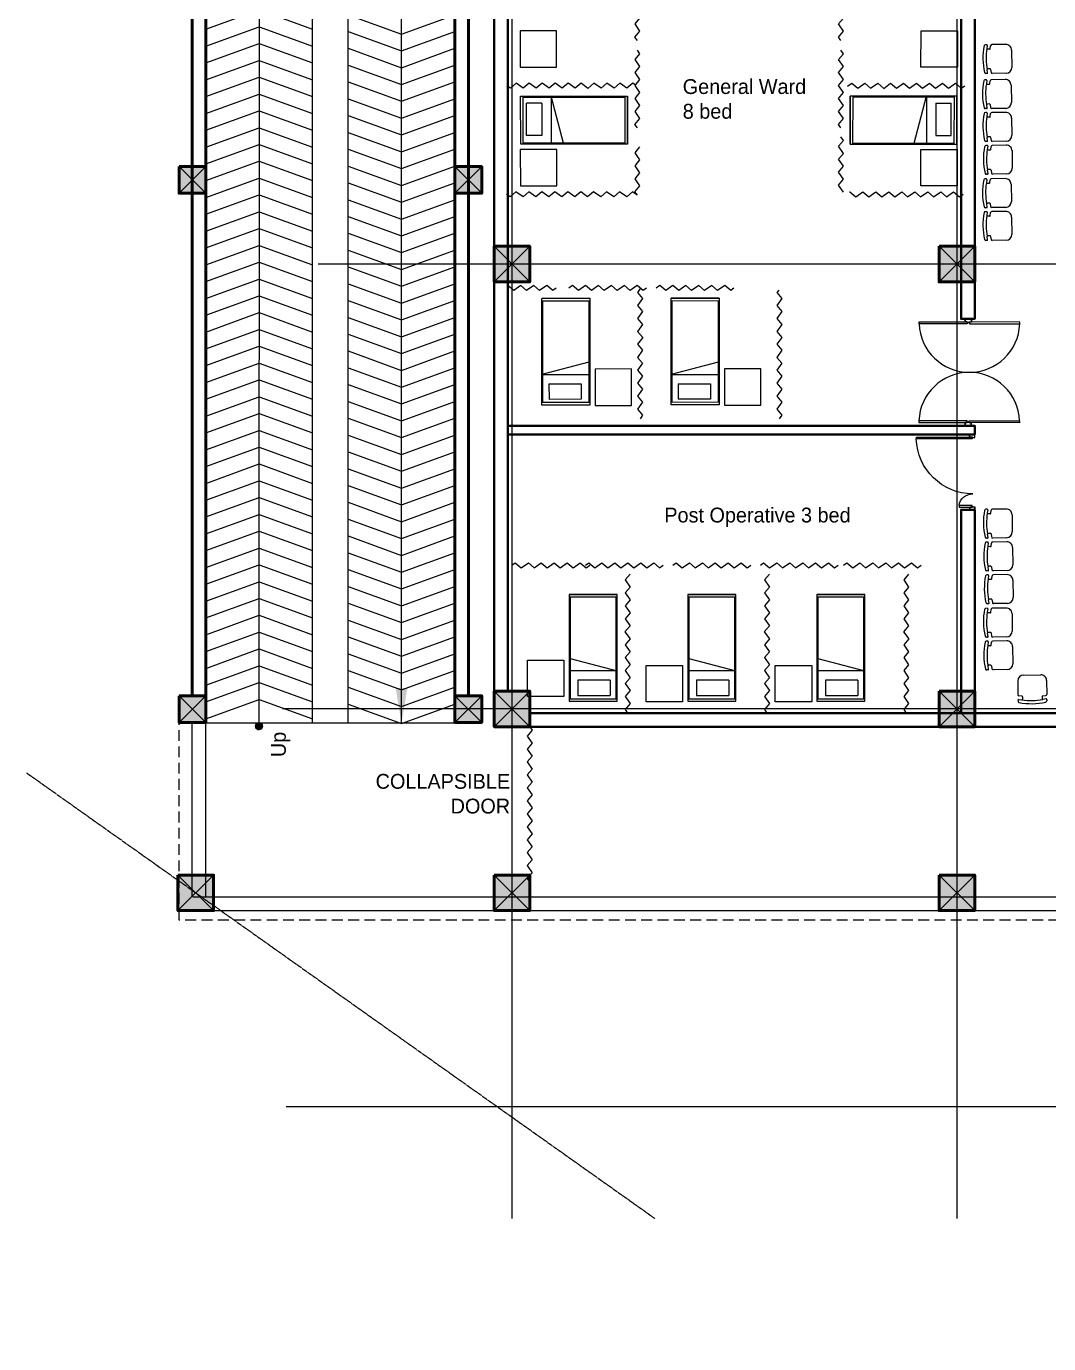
# Model space of a CAD drawing. Header units: millimetres. Extents: x 2342254 to 2635493, y 3886634 to 4043501.
# Drawn here: x 2540707 to 2557939, y 3981753 to 4003961 of the extents above; entities that cross this region are included whole.
import ezdxf

# ---------------------------------------------------------------- set-up
doc = ezdxf.new("R2010")
doc.units = ezdxf.units.MM
doc.header["$MEASUREMENT"] = 0
doc.linetypes.add('CENTER', pattern=[2, 1.25, -0.25, 0.25, -0.25])
doc.linetypes.add('DASHED', pattern=[0.75, 0.5, -0.25])
for name, color, linetype, lineweight in [('centreline', 52, 'CENTER', 5), ('Column-0.5', 14, 'Continuous', 50), ('Dimension- 0.15', 114, 'Continuous', 15), ('door', 41, 'Continuous', 5), ('Door Opening-0.09', 253, 'Continuous', 9), ('Furniture Hospital-0.09', 44, 'Continuous', 9), ('Hatch', 9, 'Continuous', 9), ('hatch-1', 53, 'Continuous', 15), ('stairs', 6, 'Continuous', 25), ('WALL 0.2', 7, 'Continuous', 20), ('wall 0.4', 7, 'Continuous', 40), ('Wall-0.5', 7, 'Continuous', 50), ('WINDOW', 152, 'Continuous', 30)]:
    doc.layers.add(name, color=color, linetype=linetype, lineweight=lineweight)
doc.layers.add('Text-0.2', color=7, linetype='Continuous')
doc.styles.add('arial.', font='arial.ttf')
doc.styles.get("Standard").update_dxf_attribs({"font": 'arial.ttf'})
doc.linetypes.add('ZIGZAG', pattern='A,0.0001,-0.2,[131,ltypeshp.shx,S=0.2,R=0,X=-0.2,Y=0],-0.4,[131,ltypeshp.shx,S=0.2,R=180,X=0.2,Y=0],-0.2', length=0.8001)
doc.dimstyles.get("Standard").update_dxf_attribs({"dimtxt": 500, "dimasz": 100, "dimexe": 100, "dimexo": 200, "dimgap": 0.09, "dimtad": 0, "dimtoh": 1, "dimdec": 0, "dimzin": 0, "dimdsep": 46, "dimtxsty": 'Standard', "dimblk": 'DOT', "dimcen": 0, "dimclrd": 256, "dimclre": 256, "dimclrt": 256, "dimadec": 0, "dimazin": 0, "dimtfac": 1, "dimtdec": 0, "dimtofl": 0, "dimtmove": 0, "dimatfit": 3, "dimfxl": 1, "dimtolj": 1, "dimtzin": 0, "dimlwd": -1, "dimlwe": -1, "dimarcsym": 1})

# ---------------------------------------------------------------- blocks, each defined once
blk = doc.blocks.new('2ft column')
at = {"layer": 'Hatch', "ltscale": 5}
h = blk.add_hatch(color=256, dxfattribs=at)
h.dxf.hatch_style = 1
h.paths.add_polyline_path([(2207385, 4176559), (2207985, 4176559), (2207985, 4175959), (2207385, 4175959)])
at = {"layer": 'Column-0.5', "ltscale": 5}
blk.add_lwpolyline([(2207385, 4176559), (2207985, 4176559), (2207985, 4175959), (2207385, 4175959)], close=True, dxfattribs=at)
at = {"layer": 'Defpoints', "ltscale": 5}
for points in [[(2207985, 4176559), (2207385, 4175959)], [(2207985, 4175959), (2207385, 4176559)]]:
    blk.add_lwpolyline(points, dxfattribs=at)
blk = doc.blocks.new('_Dot')
at = {"color": 0, "linetype": 'ByBlock', "lineweight": -2}
blk.add_line((-0.5, 0), (-1, 0), dxfattribs=at)
at = {"color": 0, "linetype": 'ByBlock', "lineweight": -3, "const_width": 0.5}
blk.add_lwpolyline([(-0.25, 0, 1), (0.25, 0, 1)], format="xyb", close=True, dxfattribs=at)
blk = doc.blocks.new('BED')
at = {"layer": 'Furniture Hospital-0.09'}
for p, q in [((-2.12, 0.475), (-2.12, -0.475)), ((-2.12, -0.475), (-2.12, 0.475)), ((-0.008, 0.475), (-2.12, 0.475)), ((-2.07, 0.475), (-2.07, -0.475)), ((-0.058, 0.455), (-2.07, 0.455)), ((-0.855, -0.455), (-0.61, 0.475)), ((-0.61, 0.475), (-0.61, -0.455)), ((-0.425, 0.336), (-0.426, -0.303)), ((-0.425, 0.336), (-0.121, 0.336)), ((-0.121, -0.303), (-0.121, 0.336)), ((-0.058, -0.475), (-0.058, 0.475)), ((-0.008, -0.475), (-0.008, 0.475)), ((-2.12, -0.475), (-0.008, -0.475)), ((-2.07, -0.455), (-0.058, -0.455)), ((-0.426, -0.303), (-0.121, -0.303))]:
    blk.add_line(p, q, dxfattribs=at)
blk = doc.blocks.new("door 5'")
at = {"layer": 'door', "ltscale": 1000}
for points in [[(2177525, 4317078), (2177525, 4317062), (2177516, 4317062), (2177516, 4317020), (2177473, 4317020), (2177474, 4317105)], [(2177525, 4317062), (2177525, 4317105), (2177474, 4317105), (2177473, 4317020)], [(2177473, 4317020), (2177516, 4317020)], [(2177474, 4317105), (2177516, 4317105)], [(2178697, 4316120), (2178697, 4317060), (2178671, 4317060), (2178671, 4316120), (2178697, 4316120)], [(2178689, 4317076), (2178689, 4317060), (2178697, 4317060), (2178697, 4317018), (2178740, 4317018), (2178740, 4317104)], [(2178689, 4317060), (2178689, 4317104), (2178740, 4317104), (2178740, 4317018)], [(2178740, 4317018), (2178697, 4317018)]]:
    blk.add_lwpolyline(points, dxfattribs=at)
blk.add_lwpolyline([(2177516, 4316839), (2177516, 4317062), (2177543, 4317062), (2177543, 4316839)], close=True, dxfattribs=at)
at = {"layer": 'Door Opening-0.09', "ltscale": 1000}
for centre, radius, start, end in [((2177516, 4317062), 224, 276.6944, 2.344), ((2178697, 4317076), 957, 180.3416, 268.4244)]:
    blk.add_arc(centre, radius, start, end, dxfattribs=at)
at = {"layer": 'WINDOW', "ltscale": 5}
blk.add_line((2177474, 4317104), (2177474, 4317104), dxfattribs=at)
blk = doc.blocks.new('MAIN DOOR')
at = {"layer": 'door', "ltscale": 1000}
for points in [[(2313.47, 188.53), (2347.4, 188.53), (2347.4, 187.28), (2313.47, 187.28)], [(2381.32, 188.53), (2348.88, 188.53), (2348.88, 187.28), (2381.32, 187.28)]]:
    blk.add_lwpolyline(points, close=True, dxfattribs=at)
for points in [[(2346.08, 190.6), (2346.08, 188.53)], [(2348.88, 188.12), (2347.4, 188.12), (2347.4, 188.53), (2346.08, 188.53), (2346.08, 190.6), (2350.2, 190.6)], [(2347.4, 188.12), (2348.88, 188.12), (2348.88, 188.53), (2350.2, 188.53), (2350.2, 190.6), (2346.08, 190.6)], [(2350.2, 190.6), (2350.2, 188.53)], [(2313.41, 120.66), (2347.33, 120.66), (2347.33, 121.91), (2313.41, 121.91), (2313.41, 120.66)], [(2348.82, 121.07), (2347.33, 121.07), (2347.33, 120.66), (2346.01, 120.66), (2346.01, 118.6), (2350.14, 118.6)], [(2347.33, 121.07), (2348.82, 121.07), (2348.82, 120.66), (2350.14, 120.66), (2350.14, 118.6), (2346.01, 118.6)], [(2346.01, 118.6), (2346.01, 120.66)], [(2381.26, 120.66), (2348.82, 120.66), (2348.82, 121.91), (2381.26, 121.91), (2381.26, 120.66)], [(2350.14, 118.6), (2350.14, 120.66)]]:
    blk.add_lwpolyline(points, dxfattribs=at)
at = {"layer": 'Door Opening-0.09', "ltscale": 1000}
for centre, radius, start, end in [((2347.4, 188.53), 33.94, 182.11678, 357.88255), ((2347.33, 120.66), 33.95, 2.11669, 177.88264)]:
    blk.add_arc(centre, radius, start, end, dxfattribs=at)
at = {"layer": 'WINDOW', "ltscale": 5}
blk.add_line((2350.14, 190.6), (2350.14, 190.6), dxfattribs=at)
blk = doc.blocks.new('BCHAIR')
at = {"layer": 'Furniture Hospital-0.09'}
for p, q in [((-0.15, 0), (0.15, 0)), ((-0.25, -0.1), (-0.25, -0.342)), ((0.25, -0.1), (0.25, -0.342)), ((-0.25, -0.431), (-0.25, -0.454)), ((-0.239, -0.421), (-0.181, -0.429)), ((-0.179, -0.369), (-0.232, -0.362)), ((-0.17, -0.379), (-0.17, -0.419)), ((0.17, -0.379), (0.17, -0.419)), ((0.179, -0.369), (0.232, -0.362)), ((0.239, -0.421), (0.181, -0.429)), ((0.25, -0.431), (0.25, -0.454))]:
    blk.add_line(p, q, dxfattribs=at)
for centre, radius, start, end in [((-0.15, -0.1), 0.1, 90, 180), ((0.15, -0.1), 0.1, 360, 90), ((-0.23, -0.342), 0.02, 180, 262.875), ((-0.24, -0.431), 0.01, 82.875, 180), ((-0.23, -0.454), 0.02, 180, 257.4986), ((-0.18, -0.419), 0.01, 262.875, 0), ((0, 0.594), 1.039, 259.9886, 280.0345), ((-0.18, -0.379), 0.01, 0, 82.875), ((0.18, -0.379), 0.01, 97.125, 180), ((0.18, -0.419), 0.01, 180, 277.125), ((0.23, -0.342), 0.02, 277.125, 360), ((0.23, -0.454), 0.02, 282.5014, 0), ((0.24, -0.431), 0.01, 0, 97.125), ((0, 0.583), 1.083, 257.4986, 282.5014)]:
    blk.add_arc(centre, radius, start, end, dxfattribs=at)
blk = doc.blocks.new('RAMP23')
at = {"layer": 'Dimension- 0.15', "ltscale": 5}
h = blk.add_hatch(dxfattribs=at)
h.set_pattern_fill('ANSI31', color=256, scale=25.555556, angle=90)
h.set_pattern_definition([(135, (1623697.9227, 1877740.101), (-2.258813329, -2.258813329), [])])
h.paths.add_polyline_path([(2418321, 3996255), (2418380, 3996255), (2418380, 3996196, -0.414214)])
h.paths.add_polyline_path([(2418321, 3996255, -0.414214), (2418380, 3996314), (2418380, 3996255)])
h.paths.add_polyline_path([(2418380, 3996255), (2418380, 3996314, -0.414214), (2418439, 3996255)])
h.paths.add_polyline_path([(2418380, 3996196), (2418380, 3996255), (2418439, 3996255, -0.414214)])
blk.add_lwpolyline([(2418984, 4012016), (2418984, 4013523), (2420784, 4013523), (2420784, 4012700)], dxfattribs=at)
blk.add_circle((2418380, 3996255), 59.1, dxfattribs=at)
at = {"layer": 'hatch-1', "color": 4, "lineweight": 0, "ltscale": 5}
for points in [[(2417484, 4012256), (2418384, 4012583), (2419284, 4012256)], [(2420447, 4012583), (2420784, 4012460), (2421122, 4012583)], [(2419884, 4012503), (2420784, 4012177), (2421684, 4012503)], [(2417484, 4011973), (2418384, 4012299), (2419284, 4011973)], [(2419884, 4012220), (2420784, 4011893), (2421684, 4012220)], [(2417484, 4011689), (2418384, 4012016), (2419284, 4011689)], [(2419782, 4011938), (2420784, 4011574), (2421787, 4011938)], [(2419884, 4011936), (2420784, 4011610), (2421684, 4011936)], [(2417484, 4011406), (2418384, 4011732), (2419284, 4011406)], [(2419884, 4011653), (2420784, 4011326), (2421684, 4011653)], [(2417484, 4011122), (2418384, 4011449), (2419284, 4011122)], [(2419884, 4011369), (2420784, 4011043), (2421684, 4011369)], [(2417484, 4010839), (2418384, 4011165), (2419284, 4010839)], [(2419884, 4011086), (2420784, 4010759), (2421684, 4011086)], [(2417484, 4010555), (2418384, 4010882), (2419284, 4010555)], [(2419884, 4010802), (2420784, 4010476), (2421684, 4010802)], [(2417484, 4010272), (2418384, 4010598), (2419284, 4010272)], [(2417484, 4009988), (2418384, 4010315), (2419284, 4009988)], [(2419884, 4010519), (2420784, 4010192), (2421684, 4010519)], [(2419884, 4010235), (2420784, 4009909), (2421684, 4010235)], [(2417484, 4009705), (2418384, 4010031), (2419284, 4009705)], [(2419884, 4009952), (2420784, 4009625), (2421684, 4009952)], [(2417484, 4009421), (2418384, 4009748), (2419284, 4009421)], [(2419884, 4009668), (2420784, 4009342), (2421684, 4009668)], [(2417484, 4009138), (2418384, 4009464), (2419284, 4009138)], [(2419884, 4009385), (2420784, 4009058), (2421684, 4009385)], [(2417484, 4008854), (2418384, 4009181), (2419284, 4008854)], [(2419884, 4009101), (2420784, 4008775), (2421684, 4009101)], [(2417484, 4008571), (2418384, 4008897), (2419284, 4008571)], [(2419884, 4008818), (2420784, 4008491), (2421684, 4008818)], [(2417484, 4008287), (2418384, 4008614), (2419284, 4008287)], [(2419884, 4008534), (2420784, 4008208), (2421684, 4008534)], [(2417484, 4008004), (2418384, 4008330), (2419284, 4008004)], [(2419884, 4008251), (2420784, 4007924), (2421684, 4008251)], [(2417484, 4007721), (2418384, 4008047), (2419284, 4007721)], [(2419884, 4007967), (2420784, 4007641), (2421684, 4007967)], [(2417484, 4007437), (2418384, 4007763), (2419284, 4007437)], [(2419884, 4007684), (2420784, 4007357), (2421684, 4007684)], [(2417484, 4007154), (2418384, 4007480), (2419284, 4007154)], [(2417484, 4006870), (2418384, 4007196), (2419284, 4006870)], [(2419884, 4007400), (2420784, 4007074), (2421684, 4007400)], [(2419884, 4007117), (2420784, 4006791), (2421684, 4007117)], [(2417484, 4006587), (2418384, 4006913), (2419284, 4006587)], [(2419884, 4006833), (2420784, 4006507), (2421684, 4006833)], [(2417484, 4006303), (2418384, 4006629), (2419284, 4006303)], [(2419884, 4006550), (2420784, 4006224), (2421684, 4006550)], [(2417484, 4006020), (2418384, 4006346), (2419284, 4006020)], [(2419884, 4006266), (2420784, 4005940), (2421684, 4006266)], [(2417484, 4005736), (2418384, 4006062), (2419284, 4005736)], [(2419884, 4005983), (2420784, 4005657), (2421684, 4005983)], [(2417484, 4005453), (2418384, 4005779), (2419284, 4005453)], [(2419884, 4005699), (2420784, 4005373), (2421684, 4005699)], [(2417484, 4005169), (2418384, 4005495), (2419284, 4005169)], [(2419884, 4005416), (2420784, 4005090), (2421684, 4005416)], [(2417484, 4004886), (2418384, 4005212), (2419284, 4004886)], [(2419884, 4005132), (2420784, 4004806), (2421684, 4005132)], [(2417484, 4004602), (2418384, 4004928), (2419284, 4004602)], [(2419884, 4004849), (2420784, 4004523), (2421684, 4004849)], [(2417484, 4004319), (2418384, 4004645), (2419284, 4004319)], [(2419884, 4004565), (2420784, 4004239), (2421684, 4004565)], [(2417484, 4004035), (2418384, 4004361), (2419284, 4004035)], [(2419884, 4004282), (2420784, 4003956), (2421684, 4004282)], [(2417484, 4003752), (2418384, 4004078), (2419284, 4003752)], [(2417484, 4003752), (2418384, 4004078), (2419284, 4003752)], [(2419884, 4003998), (2420784, 4003672), (2421684, 4003998)], [(2417484, 4003468), (2418384, 4003794), (2419284, 4003468)], [(2419884, 4003715), (2420784, 4003389), (2421684, 4003715)], [(2417484, 4003185), (2418384, 4003511), (2419284, 4003185)], [(2419884, 4003431), (2420784, 4003105), (2421684, 4003431)], [(2417484, 4002901), (2418384, 4003228), (2419284, 4002901)], [(2419884, 4003148), (2420784, 4002822), (2421684, 4003148)], [(2417484, 4002618), (2418384, 4002944), (2419284, 4002618)], [(2419884, 4002864), (2420784, 4002538), (2421684, 4002864)], [(2417484, 4002334), (2418384, 4002661), (2419284, 4002334)], [(2419884, 4002581), (2420784, 4002255), (2421684, 4002581)], [(2417484, 4002051), (2418384, 4002377), (2419284, 4002051)], [(2417484, 4001767), (2418384, 4002094), (2419284, 4001767)], [(2419884, 4002298), (2420784, 4001971), (2421684, 4002298)], [(2419884, 4002014), (2420784, 4001688), (2421684, 4002014)], [(2417484, 4001484), (2418384, 4001810), (2419284, 4001484)], [(2419884, 4001731), (2420784, 4001404), (2421684, 4001731)], [(2417484, 4001200), (2418384, 4001527), (2419284, 4001200)], [(2419884, 4001447), (2420784, 4001121), (2421684, 4001447)], [(2417484, 4000917), (2418384, 4001243), (2419284, 4000917)], [(2419884, 4001164), (2420784, 4000837), (2421684, 4001164)], [(2417484, 4000633), (2418384, 4000960), (2419284, 4000633)], [(2419884, 4000880), (2420784, 4000554), (2421684, 4000880)], [(2417484, 4000350), (2418384, 4000676), (2419284, 4000350)], [(2419884, 4000597), (2420784, 4000270), (2421684, 4000597)], [(2417484, 4000066), (2418384, 4000393), (2419284, 4000066)], [(2419884, 4000313), (2420784, 3999987), (2421684, 4000313)], [(2417484, 3999783), (2418384, 4000109), (2419284, 3999783)], [(2419884, 4000030), (2420784, 3999703), (2421684, 4000030)], [(2417484, 3999499), (2418384, 3999826), (2419284, 3999499)], [(2419884, 3999746), (2420784, 3999420), (2421684, 3999746)], [(2417484, 3999216), (2418384, 3999542), (2419284, 3999216)], [(2419884, 3999463), (2420784, 3999136), (2421684, 3999463)], [(2417484, 3998932), (2418384, 3999259), (2419284, 3998932)], [(2417484, 3998649), (2418384, 3998975), (2419284, 3998649)], [(2419884, 3999179), (2420784, 3998853), (2421684, 3999179)], [(2419884, 3998896), (2420784, 3998569), (2421684, 3998896)], [(2417484, 3998365), (2418384, 3998692), (2419284, 3998365)], [(2419884, 3998612), (2420784, 3998286), (2421684, 3998612)], [(2417484, 3998082), (2418384, 3998408), (2419284, 3998082)], [(2419884, 3998329), (2420784, 3998002), (2421684, 3998329)], [(2417484, 3997798), (2418384, 3998125), (2419284, 3997798)], [(2419884, 3998045), (2420784, 3997719), (2421684, 3998045)], [(2417484, 3997515), (2418384, 3997841), (2419284, 3997515)], [(2419884, 3997762), (2420784, 3997435), (2421684, 3997762)], [(2417484, 3997231), (2418384, 3997558), (2419284, 3997231)], [(2419884, 3997478), (2420784, 3997152), (2421684, 3997478)], [(2417484, 3996948), (2418384, 3997274), (2419284, 3996948)], [(2417484, 3996664), (2418384, 3996991), (2419284, 3996664)], [(2419884, 3997195), (2420784, 3996868), (2421684, 3997195)], [(2419884, 3996911), (2420784, 3996585), (2421684, 3996911)], [(2417484, 3996381), (2418384, 3996707), (2419284, 3996381)], [(2417484, 3996381), (2418384, 3996707), (2419284, 3996381)], [(2419884, 3996628), (2420784, 3996301), (2421684, 3996628)]]:
    blk.add_lwpolyline(points, dxfattribs=at)
at = {"layer": 'stairs', "ltscale": 5}
for points in [[(2417484, 4012583), (2421684, 4012583)], [(2419284, 3996313), (2419284, 4012583)], [(2419884, 3996313), (2419884, 4012583)], [(2417484, 3996313), (2421684, 3996313)]]:
    blk.add_lwpolyline(points, dxfattribs=at)
at = {"layer": 'WALL 0.2', "ltscale": 5}
for points in [[(2417484, 4014613), (2421684, 4014613)], [(2417484, 4014383), (2421684, 4014383)]]:
    blk.add_lwpolyline(points, dxfattribs=at)
at = {"layer": 'Wall-0.5', "ltscale": 5}
for points in [[(2417254, 3996768), (2417484, 3996768), (2417484, 4014613), (2417254, 4014613)], [(2421684, 3996768), (2421914, 3996768), (2421914, 4014613), (2421684, 4014613)]]:
    blk.add_lwpolyline(points, close=True, dxfattribs=at)
at = {"layer": 'Hatch', "xscale": 0.75, "yscale": 0.75, "zscale": 0.75}
for p in [(761496, 880614), (766146, 880614), (761496, 873271), (766146, 873271), (761496, 864349), (766146, 864349)]:
    blk.add_blockref('2ft column', p, dxfattribs=at)
at = {"layer": 'Text-0.2', "ltscale": 5, "char_height": 250, "attachment_point": 7, "rotation": 90.0008, "style": 'arial.'}
for s, insert in [('{\\fStylus BT|b0|i0|c0|p34;Ramp}', (2419427, 4013193)), ('{\\fStylus BT|b0|i0|c0|p34;Up}', (2418909, 3995734))]:
    blk.add_mtext(s, dxfattribs=dict(at, insert=insert))
at = {"layer": 'Dimension- 0.15', "ltscale": 5}
for points, override in [([(2420784, 3996301), (2420784, 4012700)], {"dimasz": 600, "dimfxl": 500, "dimfxlon": 1}), ([(2418384, 4012016), (2418380, 3996313)], {"dimasz": 600, "dimgap": 0.09, "dimtad": 0, "dimfxl": 500, "dimfxlon": 1})]:
    blk.add_leader(points, dimstyle='Standard', override=override, dxfattribs=at)

msp = doc.modelspace()

# ---------------------------------------------------------------- linework, layer by layer
at = {"layer": 'centreline', "ltscale": 5}
for p, q in [((2548892.7, 4015211.6), (2548892.7, 3983865.7)), ((2548892.7, 4015211.6), (2548892.7, 3983865.7)), ((2556392.7, 4015211.6), (2556392.7, 3983865.7)), ((2556392.7, 4015211.6), (2556392.7, 3983865.7)), ((2589969.8, 3999953.4), (2545626.4, 3999953.4)), ((2589969.8, 3999953.4), (2545626.4, 3999953.4)), ((2589369.8, 3992453.4), (2545026.4, 3992453.4)), ((2589369.8, 3992453.4), (2545026.4, 3992453.4)), ((2589969.8, 3992453.4), (2545626.4, 3992453.4)), ((2589969.8, 3992453.4), (2545626.4, 3992453.4)), ((2563892.7, 3985745.2), (2545081.4, 3985745.2))]:
    msp.add_line(p, q, dxfattribs=at)
msp.add_lwpolyline([(2540707, 3991378.4), (2551298.2, 3983865.7)], dxfattribs=at)
at = {"layer": 'Furniture Hospital-0.09'}
for points in [[(2549644.7, 4003272.5), (2549643.9, 4003885.8), (2549030.6, 4003885.1), (2549031.3, 4003271.7)], [(2555786.5, 4003272.5), (2555787.2, 4003885.8), (2556400.6, 4003885.1), (2556399.8, 4003271.7)], [(2549647.2, 4001272.5), (2549646.4, 4001885.8), (2549033.1, 4001885.1), (2549033.8, 4001271.7)], [(2555783.9, 4001272.5), (2555784.7, 4001885.8), (2556398, 4001885.1), (2556397.3, 4001271.7)], [(2550908.9, 3998185), (2550295.6, 3998184.3), (2550296.4, 3997570.9), (2550909.7, 3997571.7)], [(2553086.9, 3998187.8), (2552473.6, 3998187), (2552474.4, 3997573.7), (2553087.7, 3997574.4)], [(2549153.6, 3993277.5), (2549766.9, 3993277.5), (2549766.9, 3992664.2), (2549153.6, 3992664.2)], [(2551153.6, 3993188.7), (2551766.9, 3993188.7), (2551766.9, 3992575.4), (2551153.6, 3992575.4)], [(2553331.6, 3993188.7), (2553944.9, 3993188.7), (2553944.9, 3992575.4), (2553331.6, 3992575.4)]]:
    msp.add_lwpolyline(points, close=True, dxfattribs=at)
at = {"layer": 'stairs', "linetype": 'DASHED', "ltscale": 366}
msp.add_lwpolyline([(2587442.7, 3981153.4), (2587442.7, 3980253.4), (2579331.3, 3980253.4), (2578431.3, 3980253.4), (2578431.3, 3988894.3), (2543281.4, 3988894.3), (2543281.4, 3992225.1)], dxfattribs=at)
at = {"layer": 'WALL 0.2', "ltscale": 5}
for p, q in [((2543497.8, 3992230.2), (2543497.8, 3989288.6)), ((2543727.8, 3992230.2), (2543727.8, 3989288.6)), ((2543511.4, 3989283.4), (2572072.7, 3989283.4)), ((2543281.4, 3989053.4), (2571842.7, 3989053.4))]:
    msp.add_line(p, q, dxfattribs=at)
at = {"layer": 'wall 0.4', "ltscale": 5}
for p, q in [((2548592.7, 4007153.4), (2548592.7, 3992753.4)), ((2548822.7, 4007153.4), (2548822.7, 3992753.4)), ((2549192.7, 3992383.4), (2565842.7, 3992383.4)), ((2549192.7, 3992153.4), (2565842.7, 3992153.4))]:
    msp.add_line(p, q, dxfattribs=at)
for points in [[(2556692.7, 4007453.4), (2556692.7, 3999028.9), (2556462.7, 3999028.9), (2556462.7, 4007753.4)], [(2548809.3, 3997228.9), (2556692.7, 3997228.9), (2556692.7, 3997078.9)], [(2548809.3, 3997078.9), (2556692.7, 3997078.9)], [(2556462.7, 3992383.4), (2556462.7, 3995812.4), (2556695.6, 3995812.4)], [(2556692.7, 3995812.4), (2556692.7, 3992383.4)]]:
    msp.add_lwpolyline(points, dxfattribs=at)
at = {"layer": 'WINDOW', "linetype": 'ZIGZAG', "lineweight": 20, "ltscale": 0.5}
for points in [[(2551007, 4003724.7), (2550964.6, 4003780.6), (2551049.6, 4003881.6), (2550966.6, 4004001.4), (2551049.6, 4004100), (2550966.6, 4004219.8), (2551049.6, 4004318.4), (2550966.6, 4004438.2), (2551049.6, 4004536.8), (2550966.6, 4004656.6), (2551049.6, 4004755.2), (2550966.6, 4004875), (2551049.6, 4004973.6), (2551007, 4005035.1)], [(2554436.9, 4003724.7), (2554394.5, 4003780.6), (2554479.5, 4003881.6), (2554396.5, 4004001.4), (2554479.5, 4004100), (2554396.5, 4004219.8), (2554479.5, 4004318.4), (2554396.5, 4004438.2), (2554479.5, 4004536.8), (2554396.5, 4004656.6), (2554479.5, 4004755.2), (2554396.5, 4004875), (2554479.5, 4004973.6), (2554436.9, 4005035.1)], [(2551007, 4002251.2), (2550964.6, 4002307.1), (2551049.6, 4002408.1), (2550966.6, 4002527.9), (2551049.6, 4002626.5), (2550966.6, 4002746.3), (2551049.6, 4002844.9), (2550966.6, 4002964.7), (2551049.6, 4003063.3), (2550966.6, 4003183.1), (2551049.6, 4003281.7), (2550966.6, 4003401.5), (2551049.6, 4003500.1), (2551007, 4003561.6)], [(2554436.9, 4002251.2), (2554394.5, 4002307.1), (2554479.5, 4002408.1), (2554396.5, 4002527.9), (2554479.5, 4002626.5), (2554396.5, 4002746.3), (2554479.5, 4002844.9), (2554396.5, 4002964.7), (2554479.5, 4003063.3), (2554396.5, 4003183.1), (2554479.5, 4003281.7), (2554396.5, 4003401.5), (2554479.5, 4003500.1), (2554436.9, 4003561.6)], [(2550972.2, 4002971.3), (2550929.6, 4003000.8), (2550831, 4002917.8), (2550711.2, 4003000.8), (2550612.7, 4002917.8), (2550492.9, 4003000.8), (2550394.3, 4002917.8), (2550274.5, 4003000.8), (2550173.3, 4002915.7), (2550058.5, 4003002.8), (2549957.5, 4002917.8), (2549837.7, 4003000.8), (2549739.1, 4002917.8), (2549619.3, 4003000.8), (2549520.7, 4002917.8), (2549400.9, 4003000.8), (2549302.4, 4002917.8), (2549182.6, 4003000.8), (2549084, 4002917.8), (2548964.2, 4003000.8), (2548865.6, 4002917.8), (2548804.1, 4002960.4)], [(2554548.7, 4002950.7), (2554621, 4003000.8), (2554719.6, 4002917.8), (2554839.4, 4003000.8), (2554938, 4002917.8), (2555057.8, 4003000.8), (2555158.9, 4002915.7), (2555273.8, 4003002.8), (2555374.8, 4002917.8), (2555494.6, 4003000.8), (2555593.2, 4002917.8), (2555713, 4003000.8), (2555811.5, 4002917.8), (2555931.3, 4003000.8), (2556029.9, 4002917.8), (2556149.7, 4003000.8), (2556248.3, 4002917.8), (2556368.1, 4003000.8), (2556466.7, 4002917.8), (2556528.2, 4002960.4)], [(2554479.5, 4001165.2), (2554396.5, 4001285), (2554479.5, 4001383.6), (2554396.5, 4001503.4), (2554479.5, 4001602), (2554396.5, 4001721.8), (2554479.5, 4001820.3), (2554396.5, 4001940.1), (2554479.5, 4002038.7), (2554436.9, 4002100.2)], [(2551007, 4001115.9), (2550964.6, 4001171.8), (2551049.6, 4001272.8), (2550966.6, 4001392.6), (2551049.6, 4001491.1), (2550966.6, 4001611), (2551049.6, 4001709.5), (2550966.6, 4001829.3), (2551049.6, 4001927.9)], [(2550997.3, 4001120.3), (2550924.4, 4001170.8), (2550825.8, 4001087.8), (2550706, 4001170.8), (2550607.4, 4001087.8), (2550487.6, 4001170.8), (2550389, 4001087.8), (2550269.2, 4001170.8), (2550168.1, 4001085.7), (2550053.3, 4001172.8), (2549952.3, 4001087.8), (2549832.5, 4001170.8), (2549733.9, 4001087.8), (2549614.1, 4001170.8), (2549515.5, 4001087.8), (2549395.7, 4001170.8), (2549297.1, 4001087.8), (2549177.3, 4001170.8), (2549078.7, 4001087.8), (2548958.9, 4001170.8), (2548860.3, 4001087.8), (2548798.8, 4001130.4)], [(2554581.6, 4001164.9), (2554590.1, 4001170.8), (2554688.7, 4001087.8), (2554808.5, 4001170.8), (2554907, 4001087.8), (2555026.8, 4001170.8), (2555128, 4001085.7), (2555242.8, 4001172.8), (2555343.8, 4001087.8), (2555463.6, 4001170.8), (2555562.2, 4001087.8), (2555682, 4001170.8), (2555780.6, 4001087.8), (2555900.4, 4001170.8), (2555999, 4001087.8), (2556118.8, 4001170.8), (2556217.3, 4001087.8), (2556337.1, 4001170.8), (2556435.7, 4001087.8), (2556497.2, 4001130.4)], [(2549634.7, 3999550.1), (2549578.8, 3999507.7), (2549477.8, 3999592.7), (2549358, 3999509.7), (2549259.4, 3999592.7), (2549139.6, 3999509.7), (2549041, 3999592.7), (2548921.2, 3999509.7), (2548822.7, 3999592.7)], [(2551162.2, 3999550.1), (2551106.3, 3999507.7), (2551005.3, 3999592.7), (2550885.5, 3999509.7), (2550786.9, 3999592.7), (2550667.1, 3999509.7), (2550568.5, 3999592.7), (2550448.7, 3999509.7), (2550350.2, 3999592.7), (2550230.4, 3999509.7), (2550131.8, 3999592.7), (2550012, 3999509.7), (2549913.4, 3999592.7), (2549851.9, 3999550.1)], [(2551061.2, 3999545.7), (2551010.7, 3999472.7), (2551093.6, 3999374.2), (2551010.7, 3999254.4), (2551093.6, 3999155.8), (2551010.7, 3999036), (2551093.6, 3998937.4), (2551010.7, 3998817.6), (2551095.8, 3998716.5), (2551008.6, 3998601.6), (2551093.6, 3998500.6), (2551010.7, 3998380.8), (2551093.6, 3998282.2), (2551010.7, 3998162.4), (2551093.6, 3998063.8), (2551010.7, 3997944), (2551093.6, 3997845.5), (2551010.7, 3997725.7), (2551093.6, 3997627.1), (2551010.7, 3997507.3), (2551093.6, 3997408.7), (2551051.1, 3997347.2)], [(2552634.7, 3999550.1), (2552578.8, 3999507.7), (2552477.8, 3999592.7), (2552358, 3999509.7), (2552259.4, 3999592.7), (2552139.6, 3999509.7), (2552041, 3999592.7), (2551921.2, 3999509.7), (2551822.7, 3999592.7), (2551702.9, 3999509.7), (2551604.3, 3999592.7), (2551484.5, 3999509.7), (2551385.9, 3999592.7), (2551324.4, 3999550.1)], [(2553388.1, 3999515.3), (2553358.6, 3999472.7), (2553441.6, 3999374.2), (2553358.6, 3999254.4), (2553441.6, 3999155.8), (2553358.6, 3999036), (2553441.6, 3998937.4), (2553358.6, 3998817.6), (2553443.8, 3998716.5), (2553356.6, 3998601.6), (2553441.6, 3998500.6), (2553358.6, 3998380.8), (2553441.6, 3998282.2), (2553358.6, 3998162.4), (2553441.6, 3998063.8), (2553358.6, 3997944), (2553441.6, 3997845.5), (2553358.6, 3997725.7), (2553441.6, 3997627.1), (2553358.6, 3997507.3), (2553441.6, 3997408.7), (2553399, 3997347.2)], [(2548891.9, 3994875.2), (2548947.8, 3994917.7), (2549048.8, 3994832.7), (2549168.6, 3994915.6), (2549267.2, 3994832.7), (2549387, 3994915.6), (2549485.6, 3994832.7), (2549605.4, 3994915.6), (2549703.9, 3994832.7), (2549823.7, 3994915.6), (2549922.3, 3994832.7), (2550042.1, 3994915.6), (2550140.7, 3994832.7), (2550202.2, 3994875.2)], [(2550133.1, 3994875.4), (2550188.9, 3994917.8), (2550289.9, 3994832.8), (2550409.7, 3994915.8), (2550508.3, 3994832.8), (2550628.1, 3994915.8), (2550726.7, 3994832.8), (2550846.5, 3994915.8), (2550945.1, 3994832.8), (2551064.9, 3994915.8), (2551163.5, 3994832.8), (2551283.3, 3994915.8), (2551381.9, 3994832.8), (2551443.4, 3994875.4)], [(2551606.6, 3994875.4), (2551662.4, 3994917.8), (2551763.4, 3994832.8), (2551883.2, 3994915.8), (2551981.8, 3994832.8), (2552101.6, 3994915.8), (2552200.2, 3994832.8), (2552320, 3994915.8), (2552418.6, 3994832.8), (2552538.4, 3994915.8), (2552637, 3994832.8), (2552756.8, 3994915.8), (2552855.4, 3994832.8), (2552916.9, 3994875.4)], [(2553079.1, 3994875.4), (2553134.9, 3994917.8), (2553235.9, 3994832.8), (2553355.7, 3994915.8), (2553454.3, 3994832.8), (2553574.1, 3994915.8), (2553672.7, 3994832.8), (2553792.5, 3994915.8), (2553891.1, 3994832.8), (2554010.9, 3994915.8), (2554109.5, 3994832.8), (2554229.3, 3994915.8), (2554327.9, 3994832.8), (2554389.4, 3994875.4)], [(2554478.6, 3994875.4), (2554534.4, 3994917.8), (2554635.4, 3994832.8), (2554755.2, 3994915.8), (2554853.8, 3994832.8), (2554973.6, 3994915.8), (2555072.2, 3994832.8), (2555192, 3994915.8), (2555290.6, 3994832.8), (2555410.4, 3994915.8), (2555509, 3994832.8), (2555628.8, 3994915.8), (2555727.4, 3994832.8), (2555788.9, 3994875.4)], [(2550882.6, 3994727.4), (2550799.6, 3994628.8), (2550882.6, 3994509), (2550799.6, 3994410.4), (2550882.6, 3994290.6), (2550799.6, 3994192), (2550882.6, 3994072.2), (2550799.6, 3993973.6), (2550882.6, 3993853.8), (2550797.5, 3993752.7), (2550884.6, 3993637.9), (2550799.6, 3993536.9), (2550882.6, 3993417.1), (2550799.6, 3993318.5), (2550882.6, 3993198.7), (2550799.6, 3993100.1), (2550882.6, 3992980.3), (2550799.6, 3992881.7), (2550882.6, 3992761.9), (2550799.6, 3992663.3), (2550882.6, 3992543.5), (2550799.6, 3992444.9), (2550842.2, 3992383.4)], [(2553230.6, 3994727.4), (2553147.6, 3994628.8), (2553230.6, 3994509), (2553147.6, 3994410.4), (2553230.6, 3994290.6), (2553147.6, 3994192), (2553230.6, 3994072.2), (2553147.6, 3993973.6), (2553230.6, 3993853.8), (2553145.5, 3993752.7), (2553232.6, 3993637.9), (2553147.6, 3993536.9), (2553230.6, 3993417.1), (2553147.6, 3993318.5), (2553230.6, 3993198.7), (2553147.6, 3993100.1), (2553230.6, 3992980.3), (2553147.6, 3992881.7), (2553230.6, 3992761.9), (2553147.6, 3992663.3), (2553230.6, 3992543.5), (2553147.6, 3992444.9), (2553190.2, 3992383.4)], [(2555578.5, 3994727.4), (2555495.6, 3994628.8), (2555578.5, 3994509), (2555495.6, 3994410.4), (2555578.5, 3994290.6), (2555495.6, 3994192), (2555578.5, 3994072.2), (2555495.6, 3993973.6), (2555578.5, 3993853.8), (2555493.4, 3993752.7), (2555580.6, 3993637.9), (2555495.6, 3993536.9), (2555578.5, 3993417.1), (2555495.6, 3993318.5), (2555578.5, 3993198.7), (2555495.6, 3993100.1), (2555578.5, 3992980.3), (2555495.6, 3992881.7), (2555578.5, 3992761.9), (2555495.6, 3992663.3), (2555578.5, 3992543.5), (2555495.6, 3992444.9), (2555538.2, 3992383.4)], [(2549192.7, 3992153.4), (2549235.1, 3992097.6), (2549150.1, 3991996.6), (2549233, 3991876.8), (2549150.1, 3991778.2), (2549233, 3991658.4), (2549150.1, 3991559.8), (2549233, 3991440), (2549150.1, 3991341.4), (2549233, 3991221.6), (2549150.1, 3991123), (2549233, 3991003.2), (2549150.1, 3990904.6), (2549192.7, 3990843.1)], [(2549192.7, 3990843.1), (2549235.1, 3990787.3), (2549150.1, 3990686.3), (2549233, 3990566.5), (2549150.1, 3990467.9), (2549233, 3990348.1), (2549150.1, 3990249.5), (2549233, 3990129.7), (2549150.1, 3990031.1), (2549233, 3989911.3), (2549150.1, 3989812.7), (2549233, 3989692.9), (2549150.1, 3989594.3), (2549192.7, 3989532.8)]]:
    msp.add_lwpolyline(points, dxfattribs=at)

# ---------------------------------------------------------------- block references
at = {"layer": 'door', "xscale": -1, "rotation": 270}
msp.add_blockref("door 5'", (-1760411.2, 1818338.8), dxfattribs=at)
at = {"layer": 'Door Opening-0.09', "xscale": 25.0000182071143, "yscale": 25.0000182071143, "zscale": 25.0000182071143, "rotation": 179.9491575826777}
msp.add_blockref('MAIN DOOR', (2615289.4, 4001941.8), dxfattribs=at)
at = {"layer": 'Furniture Hospital-0.09', "color": 8, "linetype": 'Continuous', "xscale": 971.1111111110954, "yscale": 971.1111111110954, "zscale": 971.1111111110954}
for p, rotation in [((2557315.8, 4003414.7), 270.8219194309884), ((2557307.9, 4002822.7), 270.8219194309884), ((2557315.8, 4002269.7), 270.8219194309884), ((2557323.7, 4001716.8), 270.8219194309884), ((2557307.9, 4001153.1), 270.8219194309884), ((2557315.8, 4000600.2), 270.8219194309884), ((2557323.7, 3995582.9), 270.8219194309884), ((2557331.6, 3995029.9), 270.8219194309884), ((2557339.5, 3994477), 270.8219194309884), ((2557323.7, 3993913.3), 270.8219194309884), ((2557331.6, 3993360.4), 270.8219194309884), ((2557658.7, 3993027.8), 0.8219194309883305)]:
    msp.add_blockref('BCHAIR', p, dxfattribs=dict(at, rotation=rotation))
at = {"layer": 'Furniture Hospital-0.09', "zscale": 851.8518518849082}
for p, xscale, yscale, rotation in [((2549032.5, 4002378.3), -851.8518518849081, 851.8518518849083, 0.07196910721486205), ((2556398.7, 4002378.3), 851.8518518849082, 851.8518518849082, 359.9280295146831), ((2549803.1, 3997570.3), -851.8518518849081, 851.8518518849083, 90.07196910721487), ((2551981.1, 3997573), -851.8518518849081, 851.8518518849083, 90.07196910721487), ((2550260.1, 3992575.4), 851.8518518849082, 851.8518518849082, 270), ((2552260.1, 3992575.4), 851.8518518849082, 851.8518518849082, 270), ((2554438.1, 3992575.4), 851.8518518849082, 851.8518518849082, 270)]:
    msp.add_blockref('BED', p, dxfattribs=dict(at, xscale=xscale, yscale=yscale, rotation=rotation))
at = {"layer": 'Hatch'}
for p in [(341207.8, -176305.1), (341207.8, -176305.1), (348707.8, -176305.1), (348707.8, -176305.1), (341207.8, -183805.1), (341207.8, -183805.1), (348707.8, -183805.1), (348707.8, -183805.1), (335876.9, -186905.1), (341207.8, -186905.1), (348707.8, -186905.1)]:
    msp.add_blockref('2ft column', p, dxfattribs=at)
at = {"layer": 'wall 0.4'}
msp.add_blockref('RAMP23', (126247.1, -4092.8), dxfattribs=at)

# ---------------------------------------------------------------- texts
at = {"layer": 'Text-0.2', "ltscale": 5, "char_height": 250, "style": 'arial.'}
for s, insert, attachment_point, rotation in [('{\\fStylus BT|b0|i0|c0|p34;General Ward\\P8 bed}', (2551770.6, 4002400.7), 7, 0.00077), ('{\\fStylus BT|b0|i0|c0|p34;Post Operative 3 bed}', (2551460, 3995522), 7, 0.00077), ('{\\fStylus BT|b0|i0|c0|p34;COLLAPSIBLE\\P DOOR}', (2548861.5, 3990687.7), 9, 359.99923)]:
    msp.add_mtext(s, dxfattribs=dict(at, insert=insert, attachment_point=attachment_point, rotation=rotation))

doc.saveas('drawing.dxf')
